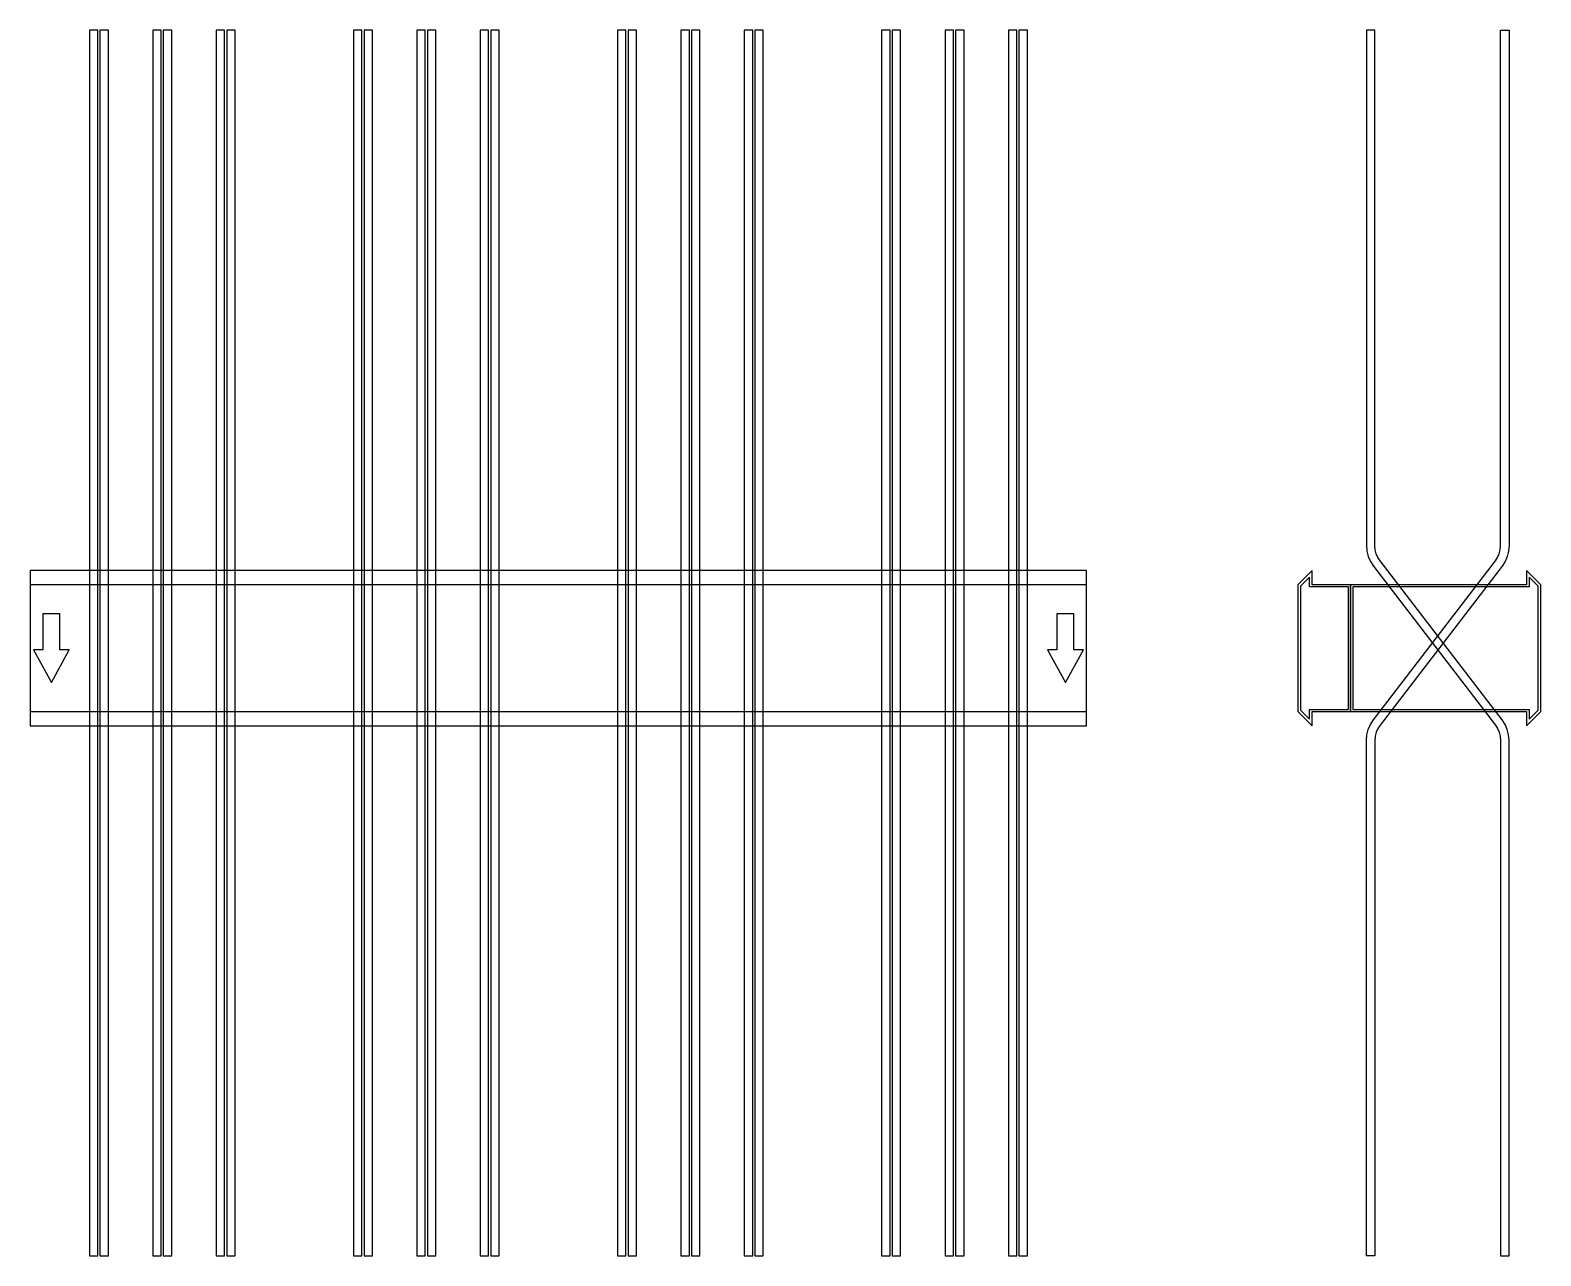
# Model space of a CAD drawing. Extents: x 0 to 1430, y -575 to 585.
import ezdxf

# ---------------------------------------------------------------- set-up
doc = ezdxf.new("R2010")
doc.units = 0
doc.layers.add('Halfen', color=7, linetype='CONTINUOUS')

msp = doc.modelspace()

# ---------------------------------------------------------------- linework, layer by layer
at = {"layer": 'Halfen', "color": 7}
for points in [[(64, -575.304), (64, 585.215), (56, 585.215), (56, -575.304)], [(74, -575.304), (74, 585.215), (66, 585.215), (66, -575.304)], [(124, -575.304), (124, 585.215), (116, 585.215), (116, -575.304)], [(134, -575.304), (134, 585.215), (126, 585.215), (126, -575.304)], [(184, -575.304), (184, 585.215), (176, 585.215), (176, -575.304)], [(194, -575.304), (194, 585.215), (186, 585.215), (186, -575.304)], [(314, -575.304), (314, 585.215), (306, 585.215), (306, -575.304)], [(324, -575.304), (324, 585.215), (316, 585.215), (316, -575.304)], [(374, -575.304), (374, 585.215), (366, 585.215), (366, -575.304)], [(384, -575.304), (384, 585.215), (376, 585.215), (376, -575.304)], [(434, -575.304), (434, 585.215), (426, 585.215), (426, -575.304)], [(444, -575.304), (444, 585.215), (436, 585.215), (436, -575.304)], [(564, -575.304), (564, 585.215), (556, 585.215), (556, -575.304)], [(574, -575.304), (574, 585.215), (566, 585.215), (566, -575.304)], [(624, -575.304), (624, 585.215), (616, 585.215), (616, -575.304)], [(634, -575.304), (634, 585.215), (626, 585.215), (626, -575.304)], [(684, -575.304), (684, 585.215), (676, 585.215), (676, -575.304)], [(694, -575.304), (694, 585.215), (686, 585.215), (686, -575.304)], [(814, -575.304), (814, 585.215), (806, 585.215), (806, -575.304)], [(824, -575.304), (824, 585.215), (816, 585.215), (816, -575.304)], [(874, -575.304), (874, 585.215), (866, 585.215), (866, -575.304)], [(884, -575.304), (884, 585.215), (876, 585.215), (876, -575.304)], [(934, -575.304), (934, 585.215), (926, 585.215), (926, -575.304)], [(944, -575.304), (944, 585.215), (936, 585.215), (936, -575.304)], [(1400, -575.304), (1400, -87.304), (1399.573, -82.091), (1398.302, -77.018), (1396.221, -72.219), (1393.387, -67.824), (1277.96, 82.605), (1275.834, 85.902), (1274.274, 89.501), (1273.321, 93.306), (1273, 97.215), (1273, 585.215), (1265, 585.215), (1265, 97.215), (1265.427, 92.002), (1266.698, 86.929), (1268.779, 82.13), (1271.613, 77.735), (1387.04, -72.694), (1389.166, -75.99), (1390.726, -79.589), (1391.679, -83.394), (1392, -87.304), (1392, -575.304)], [(1265, -575.304), (1265, -87.304), (1265.427, -82.091), (1266.698, -77.018), (1268.779, -72.219), (1271.613, -67.824), (1387.04, 82.605), (1389.166, 85.902), (1390.726, 89.501), (1391.679, 93.306), (1392, 97.215), (1392, 585.215), (1400, 585.215), (1400, 97.215), (1399.573, 92.002), (1398.302, 86.929), (1396.221, 82.13), (1393.387, 77.735), (1277.96, -72.694), (1275.834, -75.99), (1274.274, -79.589), (1273.321, -83.394), (1273, -87.304), (1273, -575.304)], [(0, -73.5), (1000, -73.5), (1000, 73.5), (0, 73.5)], [(1250, -60), (1250, 60), (1213.5, 60), (1213.5, 73.5), (1200, 60), (1200, -60), (1213.5, -73.5), (1213.5, -60)], [(1430, -60), (1430, 60), (1416.5, 73.5), (1416.5, 60), (1250, 60), (1250, -60), (1416.5, -60), (1416.5, -73.5)], [(0, -60), (1000, -60), (1000, 60), (0, 60)], [(1248, -58), (1248, 58), (1211, 58), (1211, 67.25), (1202.5, 58.75), (1202.5, -58.75), (1211, -67.25), (1211, -58)], [(1427.5, -58.75), (1427.5, 58.75), (1419, 67.25), (1419, 58), (1252, 58), (1252, -58), (1419, -58), (1419, -67.25)], [(20, -32.5), (37, -1.5), (28, -1.5), (28, 32.5), (12, 32.5), (12, -1.5), (3, -1.5)], [(980, -32.5), (997, -1.5), (988, -1.5), (988, 32.5), (972, 32.5), (972, -1.5), (963, -1.5)]]:
    msp.add_lwpolyline(points, close=True, dxfattribs=at)

doc.saveas('drawing.dxf')
